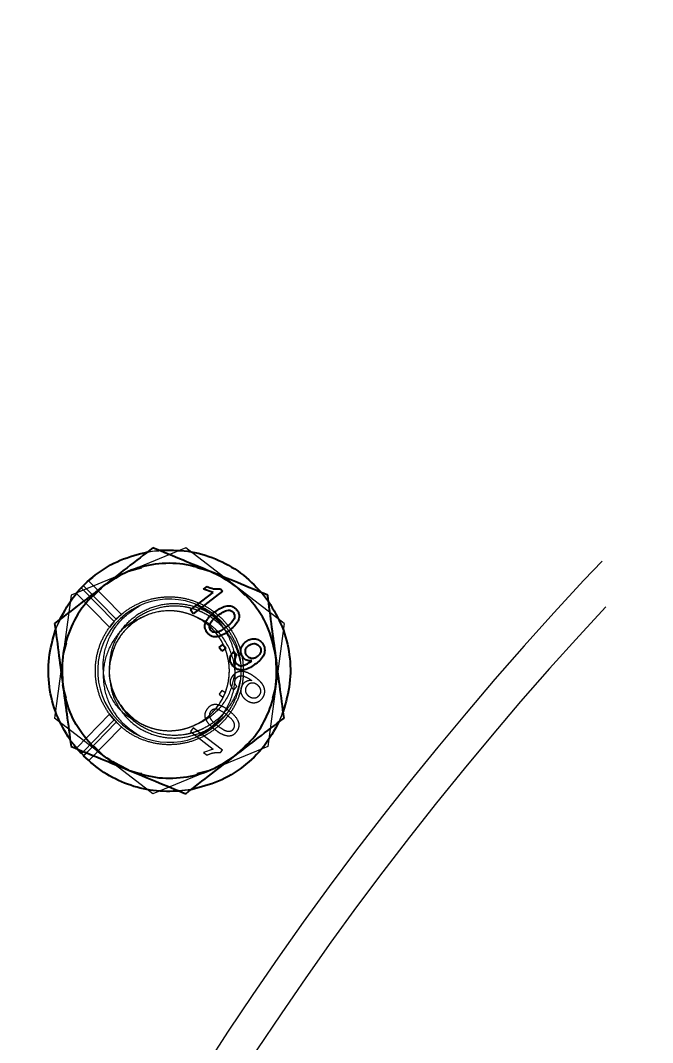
# Model space of a CAD drawing. Header units: millimetres. Extents: x 1293 to 41893, y 1011 to 26911.
# Drawn here: x 11189.9 to 11248.7, y 6931.6 to 7026.7 of the extents above; entities that cross this region are included whole.
import ezdxf

# ---------------------------------------------------------------- set-up
doc = ezdxf.new("R2010")
doc.units = ezdxf.units.MM
doc.header["$LTSCALE"] = 50
doc.linetypes.add('HIDDEN', pattern=[1.905, 1.27, -0.635])
doc.layers.add('CAPA_1', color=7, linetype='Continuous')
doc.layers.add('MAQUINAS', color=11, linetype='Continuous')
doc.styles.add('SLDTEXTSTYLE0', font='TXT', dxfattribs={"width": 0.75})
doc.dimstyles.new('SLDDIMSTYLE0', dxfattribs={"dimtxt": 100, "dimasz": 100, "dimexe": 0, "dimexo": 0.0625, "dimgap": 25, "dimtad": 2, "dimdec": 0, "dimlfac": 1.5, "dimrnd": 1e-09, "dimzin": 12, "dimdsep": 46, "dimtxsty": 'SLDTEXTSTYLE0', "dimsah": 1, "dimcen": 0.09, "dimadec": 0, "dimazin": 3, "dimtfac": 1, "dimtdec": 0, "dimtofl": 0, "dimtmove": 0, "dimatfit": 3, "dimfxl": 1, "dimfrac": 2, "dimtolj": 1, "dimtzin": 12, "dimarcsym": 0})

# ---------------------------------------------------------------- blocks, each defined once
blk = doc.blocks.new('_D_15')
at = {"layer": 'CAPA_1', "transparency": 16777216}
for p, q in [((6530.125, 8742.377), (6530.125, 9415.646)), ((16745.162, 6492.001), (16745.162, 9415.646)), ((6530.125, 9365.646), (16745.162, 9365.646))]:
    blk.add_line(p, q, dxfattribs=at)
for points in [[(6530.125, 9365.646), (6630.125, 9350.262), (6630.125, 9381.031)], [(16745.162, 9365.646), (16645.162, 9381.031), (16645.162, 9350.262)]]:
    blk.add_solid(points, dxfattribs=at)
at = {"layer": 'CAPA_1', "transparency": 16777216, "insert": (11452.921, 9494.553), "char_height": 100, "attachment_point": 1, "style": 'SLDTEXTSTYLE0'}
blk.add_mtext('15323', dxfattribs=at)

msp = doc.modelspace()

# ---------------------------------------------------------------- linework, layer by layer
at = {"color": 1, "linetype": 'HIDDEN', "lineweight": 18}
for radius in [316.8416667, 313.6666667]:
    msp.add_arc((11473.6721537, 6758.1188715), radius, 84.783170205, 180, dxfattribs=at)
at = {"layer": 'MAQUINAS', "linetype": 'HIDDEN', "lineweight": 18}
for p, q in [((11205.2515057, 6977.6228082), (11194.5767197, 6973.2202773)), ((11201.2221688, 6977.0998635), (11201.9578173, 6977.2850493)), ((11201.7226448, 6977.2537224), (11202.7615058, 6977.3921073)), ((11202.1794675, 6977.314575), (11203.3022373, 6977.3740415)), ((11214.4016023, 6970.5794379), (11205.2515057, 6977.6228082)), ((11199.9141127, 6975.4215427), (11201.1607652, 6975.7535401)), ((11206.2928675, 6975.7535401), (11207.5528849, 6975.4138537)), ((11195.7243074, 6974.0934968), (11196.2130447, 6974.5587791)), ((11196.2130447, 6974.5587791), (11196.6068747, 6974.8483422)), ((11199.2701517, 6971.4270801), (11196.2130447, 6974.5587791)), ((11195.079904, 6973.3840875), (11198.1590439, 6970.229818)), ((11195.2133007, 6973.4828181), (11195.5284757, 6973.8905154)), ((11195.5284757, 6973.8905154), (11198.5855827, 6970.7588164)), ((11198.7776586, 6970.9656453), (11195.7243074, 6974.0934968)), ((11197.5578882, 6974.0265731), (11196.7162343, 6973.187489)), ((11209.826554, 6974.101123), (11210.7373984, 6973.187489)), ((11212.1402945, 6973.6157442), (11213.0741555, 6972.400596)), ((11212.3175342, 6973.4509781), (11212.9568095, 6972.6204906)), ((11194.5767197, 6973.2202773), (11193.0520304, 6961.774376)), ((11199.2701517, 6971.4270801), (11198.7776586, 6970.9656453)), ((11199.3826345, 6971.5053336), (11199.2701517, 6971.4270801)), ((11207.9451984, 6971.3170203), (11207.7933081, 6971.4597177)), ((11193.131927, 6969.9796512), (11193.5315126, 6970.9485237)), ((11193.2775057, 6970.3326349), (11193.8102211, 6971.3960519)), ((11198.5855827, 6970.7588164), (11198.1684845, 6970.1890732)), ((11201.7191958, 6971.3876672), (11201.5914669, 6971.3216555)), ((11214.4016023, 6970.5794379), (11212.8769129, 6959.1335366)), ((11193.0233732, 6969.5061077), (11193.2018355, 6970.1491578)), ((11194.1501832, 6968.7429581), (11193.8143751, 6967.4973266)), ((11213.3034495, 6968.7429581), (11213.6392812, 6967.4819077)), ((11194.1501832, 6963.6108558), (11193.8143515, 6964.8719062)), ((11210.1721464, 6964.6015685), (11210.3362966, 6965.3104701)), ((11211.3277647, 6965.3149143), (11211.392827, 6965.2622349)), ((11213.6392576, 6964.8564872), (11213.3034495, 6963.6108558)), ((11208.6262106, 6964.3446739), (11208.3584146, 6963.996778)), ((11208.3584146, 6963.996778), (11208.7063105, 6963.7289819)), ((11208.9741066, 6964.0768778), (11208.6262106, 6964.3446739)), ((11209.7156866, 6964.3924949), (11210.0182723, 6964.7136112)), ((11199.2073419, 6962.961592), (11199.5246368, 6962.5190956)), ((11214.4418912, 6962.8984468), (11214.0905866, 6961.8137698)), ((11195.079904, 6958.9697264), (11198.1590439, 6962.1239959)), ((11198.1359802, 6962.1630695), (11198.8806237, 6961.3004024)), ((11198.5855827, 6961.5949975), (11198.1590439, 6962.1239959)), ((11214.3217057, 6962.3741627), (11213.9221201, 6961.4052902)), ((11202.202127, 6954.7310057), (11193.0520304, 6961.774376)), ((11195.7217575, 6958.6612963), (11198.5855827, 6961.5949975)), ((11198.7776586, 6961.3881686), (11196.002649, 6958.5454501)), ((11207.5689121, 6960.7680204), (11207.9941438, 6961.0717542)), ((11214.007394, 6961.6120533), (11213.6493918, 6960.9673646)), ((11199.2701517, 6960.9267338), (11196.2130447, 6957.7950348)), ((11205.9482499, 6960.8657145), (11205.6804539, 6960.5178186)), ((11205.6804539, 6960.5178186), (11207.7950088, 6958.8901206)), ((11208.6618382, 6958.7769052), (11205.9482499, 6960.8657145)), ((11195.7841815, 6958.2117789), (11194.4764905, 6959.7714247)), ((11195.079904, 6958.9697264), (11194.4968232, 6959.7333233)), ((11197.6270787, 6958.2526908), (11196.7162343, 6959.1663249)), ((11212.8769129, 6959.1335366), (11202.202127, 6954.7310057)), ((11207.7950088, 6958.8901206), (11206.9128956, 6958.5718734)), ((11206.9128956, 6958.5718734), (11207.2336122, 6958.3249989)), ((11208.4894445, 6958.5529472), (11208.6618382, 6958.7769052)), ((11207.53952, 6956.9322711), (11206.2928675, 6956.6002738)), ((11205.7948404, 6955.1197214), (11204.2527985, 6954.9721302)), ((11205.7309879, 6955.1000915), (11204.6921269, 6954.9617065))]:
    msp.add_line(p, q, dxfattribs=at)
at = {"layer": 'MAQUINAS', "linetype": 'Continuous', "lineweight": 25}
for p, q in [((11205.6804539, 6971.8359953), (11207.7950088, 6973.4636933)), ((11208.6618382, 6973.5769087), (11205.9482499, 6971.4880993)), ((11206.9128956, 6973.7819405), (11207.2336122, 6974.028815)), ((11207.7950088, 6973.4636933), (11206.9128956, 6973.7819405)), ((11208.4894445, 6973.8008667), (11208.6618382, 6973.5769087)), ((11205.9482499, 6971.4880993), (11205.6804539, 6971.8359953)), ((11208.3584146, 6968.3570359), (11208.7063105, 6968.624832)), ((11208.7063105, 6968.624832), (11208.9741066, 6968.276936)), ((11208.6262106, 6968.00914), (11208.3584146, 6968.3570359)), ((11208.9741066, 6968.276936), (11208.6262106, 6968.00914)), ((11209.7156866, 6967.961319), (11210.0182723, 6967.6402027)), ((11211.3277647, 6967.0388996), (11211.392827, 6967.091579)), ((11195.5284757, 6958.4632985), (11195.079904, 6958.9697264)), ((11195.5284757, 6958.4632985), (11195.7217575, 6958.6612963)), ((11195.7243074, 6958.260317), (11196.002649, 6958.5454501))]:
    msp.add_line(p, q, dxfattribs=at)
at = {"layer": 'MAQUINAS', "linetype": 'HIDDEN', "lineweight": 18}
msp.add_arc((11203.7268163, 6966.1769069), 6.6666667, 37.587605897, 307.587605897, dxfattribs=at)
for points in [[(11697.8579799, 6903.1351303), (11695.0782724, 6907.2834672), (11689.5188572, 6915.5801408), (11680.3115972, 6927.4074614), (11670.5048164, 6938.7348965), (11660.0651574, 6949.485269), (11649.0426731, 6959.635884), (11637.467434, 6969.1518217), (11625.3770953, 6978.0039406), (11612.8093669, 6986.1641744), (11599.80388, 6993.6069054), (11586.4015311, 7000.3087008), (11572.6444952, 7006.2484782), (11558.5760553, 7011.4075478), (11544.2404764, 7015.7696776), (11529.6828634, 7019.3211426), (11514.9490201, 7022.0507687), (11500.0853044, 7023.9499673), (11485.1384832, 7025.012763), (11470.1555847, 7025.2358118), (11455.1837506, 7024.6184118), (11440.2700878, 7023.1625057), (11425.4615204, 7020.8726743), (11410.8046414, 7017.7561222), (11396.3455668, 7013.8226552), (11382.1297903, 7009.0846495), (11368.20204, 7003.5570127), (11354.6061377, 6997.2571367), (11341.384861, 6990.2048432), (11328.5798092, 6982.4223213), (11316.2312715, 6973.9340579), (11304.3781012, 6964.76676), (11293.0575925, 6954.9492714), (11282.3053641, 6944.5124815), (11272.1552463, 6933.4892284), (11262.6391754, 6921.9141953), (11253.7870922, 6909.8238014), (11245.6268488, 6897.2560878), (11238.1841203, 6884.250597), (11231.4823243, 6870.8482491), (11225.5425471, 6857.0912129), (11220.3834774, 6843.0227731), (11216.0213476, 6828.6871941), (11212.4698826, 6814.1295812), (11209.7402565, 6799.3957378), (11207.8410579, 6784.5320222), (11206.7782622, 6769.5852009), (11206.5552137, 6754.6023026), (11207.1726126, 6739.6304678), (11208.6285226, 6724.7168076), (11210.9183393, 6709.9082306), (11214.0349466, 6695.2513873), (11217.9682076, 6680.7921795), (11222.706982, 6666.5769003), (11228.2317497, 6652.647294), (11234.5423336, 6639.0583181), (11241.5546649, 6625.8111917), (11246.84244, 6617.3388057), (11249.4863275, 6613.1026127)], [(11277.7544529, 6631.3880585), (11275.4439395, 6635.0900999), (11270.8229126, 6642.4941825), (11264.6947828, 6654.0709472), (11259.1799155, 6665.9464567), (11254.3517789, 6678.1196458), (11250.2105279, 6690.5424865), (11246.7732212, 6703.1784983), (11244.0495943, 6715.9872253), (11242.0485061, 6728.9285535), (11240.7761752, 6741.9617147), (11240.2366256, 6755.0457151), (11240.4315494, 6768.1393841), (11241.3603347, 6781.201525), (11243.0200588, 6794.1910393), (11245.4054998, 6807.0670573), (11248.5091522, 6819.7890661), (11252.3212506, 6832.3170377), (11256.8298009, 6844.6115543), (11262.0206174, 6856.6339331), (11267.877368, 6868.3463469), (11274.3816251, 6879.7119444), (11281.512924, 6890.6949651), (11289.2488268, 6901.2608523), (11297.5649937, 6911.3763619), (11306.4352589, 6921.0096668), (11315.8317132, 6930.1304569), (11325.7247919, 6938.710035), (11336.0833678, 6946.7214064), (11346.8748489, 6954.1393645), (11358.0652812, 6960.9405696), (11369.6194555, 6967.1036226), (11381.5010181, 6972.6091322), (11393.6725852, 6977.4397762), (11406.0958606, 6981.5803554), (11418.7317559, 6985.0178421), (11431.5405141, 6987.7414207), (11444.481834, 6989.7425219), (11457.5149974, 6991.0148493), (11470.5989972, 6991.5543998), (11483.6926664, 6991.3594758), (11496.7548072, 6990.4306906), (11509.7443216, 6988.7709664), (11522.6203395, 6986.3855254), (11535.3423483, 6983.2818731), (11547.8703199, 6979.4697746), (11560.1648366, 6974.9612244), (11572.1872151, 6969.7704077), (11583.8996299, 6963.9136577), (11595.2652239, 6957.4093984), (11606.2482575, 6950.2781079), (11616.8140965, 6942.5421738), (11626.9297861, 6934.2261234), (11636.5624191, 6925.3554236), (11645.6857166, 6915.9605912), (11654.255937, 6906.0614594), (11662.3022317, 6895.7254739), (11667.1606469, 6888.4749476), (11669.5898545, 6884.8496845)], [(11198.1590439, 6962.1239959), (11197.9194891, 6962.4947189), (11197.4403795, 6963.2361651), (11197.007527, 6964.4962947), (11196.8068841, 6965.8074858), (11196.864448, 6967.1351161), (11197.1731129, 6968.4267696), (11197.7228743, 6969.6359583), (11198.4931731, 6970.7179901), (11199.4558008, 6971.6331758), (11200.5753602, 6972.3478687), (11201.8107205, 6972.8358124), (11203.1164867, 6973.0790763), (11204.4446794, 6973.0687222), (11205.7464945, 6972.8051303), (11206.974097, 6972.2979863), (11208.0823792, 6971.5659251), (11209.0306175, 6970.635846), (11209.7839693, 6969.5419245), (11210.3147527, 6968.3243564), (11210.6034643, 6967.027881), (11210.6394956, 6965.7001367), (11210.4215225, 6964.3899112), (11209.9575545, 6963.1453485), (11209.2646396, 6962.0121791), (11208.3682402, 6961.0320426), (11207.3012883, 6960.240948), (11206.1030115, 6959.6679859), (11204.8173548, 6959.3341271), (11203.4918777, 6959.2519472), (11202.174096, 6959.4233158), (11200.9168671, 6959.8462283), (11199.7498323, 6960.4891262), (11199.1017165, 6961.0884878), (11198.7776586, 6961.3881686)], [(11199.3018272, 6962.7707312), (11198.9225308, 6963.4010804), (11198.1639381, 6964.6617789), (11198.0534547, 6966.9224387), (11198.7583222, 6969.0323672), (11200.2325578, 6970.7175537), (11202.2352899, 6971.7087948), (11204.4660242, 6971.8585726), (11206.5839703, 6971.1431755), (11208.2670121, 6969.671764), (11209.2588145, 6967.6682648), (11209.4084919, 6965.4377749), (11208.6929351, 6963.3196182), (11207.2222626, 6961.6371744), (11205.2159674, 6960.6431906), (11202.9959223, 6960.5016409), (11200.8387823, 6961.1868682), (11199.8141455, 6962.2427768), (11199.3018272, 6962.7707312)], [(11209.0096271, 6970.2433987), (11209.2569315, 6969.8815399), (11209.7515402, 6969.1578222), (11210.2015728, 6967.915659), (11210.4343563, 6966.6151551), (11210.3688402, 6965.7410197), (11210.3360821, 6965.303952)], [(11199.3018272, 6962.7707312), (11199.09468, 6963.0738314), (11198.6803857, 6963.680032), (11198.3034293, 6964.720493), (11198.1084451, 6965.8098214), (11198.1633227, 6966.5420149), (11198.1907616, 6966.9081117)]]:
    msp.add_open_spline(points, degree=3, dxfattribs=at)
for points, knots in [([(11683.583976, 6893.9018854), (11680.9812536, 6897.7860959), (11675.7758087, 6905.5545169), (11667.1547787, 6916.6287871), (11657.9723997, 6927.2349998), (11648.1974381, 6937.3008916), (11637.8767599, 6946.8052128), (11627.038521, 6955.7152668), (11615.7179792, 6964.0037676), (11603.9504432, 6971.644436), (11591.7730211, 6978.6132853), (11579.2240052, 6984.8883746), (11566.3428854, 6990.4499639), (11553.1701889, 6995.2805534), (11539.7473622, 6999.3649446), (11526.1166385, 7002.6902864), (11512.320905, 7005.2461161), (11498.4035682, 7007.024392), (11484.4084173, 7008.019519), (11470.3794861, 7008.2283661), (11456.3609148, 7007.6502763), (11442.3968111, 7006.2870683), (11428.5311112, 7004.1430314), (11414.8074418, 7001.2249115), (11401.2689825, 6997.54189), (11387.9583303, 6993.1055551), (11374.9173656, 6987.9298651), (11362.1871199, 6982.0311048), (11349.8076475, 6975.4278337), (11337.8178985, 6968.1408283), (11326.2555974, 6960.193016), (11315.1571232, 6951.6094038), (11304.557396, 6942.4169987), (11294.4897664, 6932.6447236), (11284.9859109, 6922.3233255), (11276.0757321, 6911.4852795), (11267.7872646, 6900.1646861), (11260.1465877, 6888.3971639), (11253.1777391, 6876.219738), (11246.9026555, 6863.6707232), (11241.3410427, 6850.7896031), (11236.5105416, 6837.6169066), (11232.4258202, 6824.1940801), (11229.1017109, 6810.5633559), (11226.5412815, 6796.7676239), (11224.7801719, 6782.8502818), (11223.7767982, 6769.5926864), (11223.7424955, 6760.9809811), (11223.7268163, 6757.0447182)], [0, 0, 0, 0, 0.0218141038, 0.0436282076, 0.0654423113, 0.0872564151, 0.1090705189, 0.1308846227, 0.1526987264, 0.1745128302, 0.196326934, 0.2181410378, 0.2399551415, 0.2617692453, 0.2835833491, 0.3053974529, 0.3272115567, 0.3490256604, 0.3708397642, 0.392653868, 0.4144679718, 0.4362820755, 0.4580961793, 0.4799102831, 0.5017243869, 0.5235384906, 0.5453525944, 0.5671666982, 0.588980802, 0.6107949058, 0.6326090095, 0.6544231133, 0.6762372171, 0.6980513209, 0.7198654246, 0.7416795284, 0.7634936322, 0.785307736, 0.8071218397, 0.8289359435, 0.8507500473, 0.8725641511, 0.8943782549, 0.9161923586, 0.9380064624, 0.9598205662, 0.98163467, 1, 1, 1, 1]), ([(11237.0601497, 6757.297839), (11237.0750901, 6760.958857), (11237.1080932, 6769.0459472), (11238.0548123, 6781.5312608), (11239.7214872, 6794.7063604), (11242.1454966, 6807.7663159), (11245.2922836, 6820.6700692), (11249.159163, 6833.3770114), (11253.7320347, 6845.8471641), (11258.9970289, 6858.0412911), (11264.9374412, 6869.9210252), (11271.5346179, 6881.4489882), (11278.7677919, 6892.5889096), (11286.6142083, 6903.3057367), (11295.0491756, 6913.5657585), (11304.0461662, 6923.3366637), (11313.576828, 6932.5878191), (11323.6113394, 6941.289708), (11334.1175105, 6949.4164775), (11345.0645905, 6956.9368614), (11356.4095309, 6963.8484565), (11368.1487509, 6970.0501785), (11376.8496659, 6974.240862), (11381.7083779, 6976.1478619), (11382.4476475, 6976.4380184)], [0, 0, 0, 0, 0.03937562544, 0.08697969608, 0.13458376672, 0.18218783736, 0.229791908, 0.27739597863, 0.32500004927, 0.37260411991, 0.42020819055, 0.46781226119, 0.51541633183, 0.56302040246, 0.6106244731, 0.65822854374, 0.70583261438, 0.75343668502, 0.80104075566, 0.8486448263, 0.89624889693, 0.94385296757, 0.99145703821, 1, 1, 1, 1]), ([(11198.1907616, 6966.9081117), (11198.2338164, 6967.299798), (11198.3188693, 6968.0735563), (11198.8306219, 6969.3898983), (11199.7739554, 6970.7060118), (11201.2345897, 6971.7908046), (11202.9018279, 6972.3891555), (11204.6678919, 6972.5068808), (11206.396112, 6972.119999), (11207.8980391, 6971.3485778), (11208.6634299, 6970.5875999), (11209.0096271, 6970.2433987)], [0, 0, 0, 0, 0.0816770011, 0.1613491513, 0.291035136, 0.4131476663, 0.5342207305, 0.6547643612, 0.776345221, 0.8988377529, 1, 1, 1, 1]), ([(11206.1236311, 6972.3978171), (11206.8147375, 6971.9835545), (11208.0034504, 6971.2710169), (11209.247086, 6969.5254745), (11209.8521543, 6967.8507629), (11209.8363567, 6966.6863022), (11209.8306555, 6966.2660609)], [0, 0, 0, 0, 0.31469522743, 0.54128026353, 0.83445299432, 1, 1, 1, 1]), ([(11200.67338, 6961.5066359), (11200.37771, 6961.640792), (11199.4300119, 6962.0707967), (11198.3192354, 6963.5096224), (11197.543708, 6965.5031284), (11197.5372667, 6967.6576487), (11198.1707599, 6969.4869595), (11199.3022079, 6971.1254432), (11200.3675792, 6971.8368141), (11201.0059421, 6972.2630624)], [0, 0, 0, 0, 0.0732264454, 0.2347095539, 0.3940996141, 0.5545736244, 0.7120391062, 0.8274559061, 1, 1, 1, 1]), ([(11199.3018272, 6962.7707312), (11199.4659607, 6962.5744897), (11199.8760289, 6962.0842036), (11200.4734594, 6961.6168409), (11201.0202474, 6961.2873913), (11201.404837, 6961.0908908), (11201.8936211, 6960.8917502), (11202.262667, 6960.7841379), (11202.4650993, 6960.7371796), (11202.4654242, 6960.7371043), (11202.4659072, 6960.7369923), (11202.4667819, 6960.7367896), (11202.4683837, 6960.7364188), (11202.4713703, 6960.7357285), (11202.4771068, 6960.7344068), (11202.4886372, 6960.7317664), (11202.5133348, 6960.7261817), (11202.5705708, 6960.7135942), (11202.7470154, 6960.6773594), (11203.3485233, 6960.5812466), (11204.0308116, 6960.5783788), (11204.6930509, 6960.6735507), (11205.0731955, 6960.7517939), (11205.4990437, 6960.8742415), (11205.8753174, 6961.0183284), (11206.103717, 6961.1231005), (11206.3324712, 6961.2351829), (11206.6231928, 6961.394618), (11207.0225562, 6961.6605646), (11207.3976684, 6961.9597847), (11207.7273526, 6962.2726234), (11208.0484454, 6962.6295657), (11208.3769343, 6963.0647019), (11208.6296473, 6963.4897425), (11208.769562, 6963.7766367), (11208.8752961, 6964.008212), (11208.9990035, 6964.315891), (11209.139194, 6964.7749503), (11209.2395021, 6965.2443793), (11209.3026117, 6965.7480837), (11209.3183742, 6966.2510531), (11209.2901052, 6966.7159741), (11209.2359262, 6967.1137967), (11209.1776612, 6967.3990439), (11209.1351756, 6967.5677738), (11209.0789859, 6967.778783), (11208.9807925, 6968.0886376), (11208.8074112, 6968.5073945), (11208.6254397, 6968.8664308), (11208.4455782, 6969.1687957), (11208.1566157, 6969.5957278), (11207.6973369, 6970.1387948), (11207.0311605, 6970.7059414), (11206.3711543, 6971.1116842), (11205.7559498, 6971.3915471), (11205.1701647, 6971.583333), (11204.5794023, 6971.7059428), (11203.9784537, 6971.7660718), (11202.941359, 6971.7587078), (11201.4619835, 6971.4040818), (11199.8442929, 6970.3348485), (11198.6326352, 6968.7855162), (11198.338053, 6967.533914), (11198.1907616, 6966.9081117)], [0, 0, 0, 0, 0.0250183604, 0.062505402, 0.0734573337, 0.087536168, 0.1047408719, 0.1250701816, 0.1250803607, 0.1250883983, 0.1251028379, 0.1251288999, 0.1251763224, 0.1252638214, 0.1254290494, 0.1257527342, 0.1264220521, 0.1279084251, 0.1314910752, 0.1440579815, 0.1875385459, 0.1974735737, 0.2095663893, 0.2255093147, 0.2408045688, 0.2489692513, 0.2501056217, 0.2657484549, 0.2813911901, 0.2970338276, 0.3126763677, 0.3258384147, 0.3440073868, 0.365974342, 0.3741241393, 0.3752533994, 0.3909020104, 0.4065504226, 0.4221986369, 0.4378466545, 0.4561989432, 0.4713844352, 0.4834019846, 0.495485318, 0.4998684368, 0.5004379052, 0.516867381, 0.5316456836, 0.5447725104, 0.5562475928, 0.5660706964, 0.5952358292, 0.6255591058, 0.6513477963, 0.6708426548, 0.6916214877, 0.7115649449, 0.7298045647, 0.7506541573, 0.8129902501, 0.8753265879, 0.937663171, 1, 1, 1, 1]), ([(11210.3360821, 6967.0498619), (11210.2592563, 6967.3612003), (11210.105593, 6967.9839248), (11209.7415359, 6968.779903), (11209.3190035, 6969.4803773), (11208.8274933, 6970.1154786), (11208.0419484, 6970.8876145), (11207.2239273, 6971.421178), (11206.4995632, 6971.7447017), (11206.0963951, 6971.8949524), (11205.6546115, 6972.025086), (11204.7983143, 6972.2033754), (11203.50484, 6972.2405964), (11201.8698563, 6971.8083327), (11200.549897, 6971.0768469), (11199.979202, 6970.3693668), (11199.7674072, 6970.1068086)], [0, 0, 0, 0, 0.06995325232, 0.1399172063, 0.19019267725, 0.24855124728, 0.3148798439, 0.43024676127, 0.45921364073, 0.4882059045, 0.52420611076, 0.55973199383, 0.67927375103, 0.80242531181, 0.92667660973, 1, 1, 1, 1]), ([(11201.3456946, 6971.1946376), (11200.8119584, 6970.9654892), (11199.6179102, 6970.4528499), (11198.3116513, 6968.8555054), (11197.5457468, 6966.847644), (11197.5367254, 6964.6969728), (11198.1708594, 6962.8667059), (11199.3021733, 6961.2284223), (11200.3675663, 6960.5170192), (11201.0059421, 6960.0907515)], [0, 0, 0, 0, 0.1234541452, 0.2761854664, 0.4269371747, 0.5787140871, 0.727645522, 0.8368071581, 1, 1, 1, 1]), ([(11206.1236311, 6959.9559968), (11206.8138417, 6960.3702328), (11208.0010136, 6961.0827246), (11209.2545314, 6962.8285606), (11209.8390386, 6964.5538148), (11209.8983927, 6966.4860901), (11209.3914087, 6968.3882355), (11208.2772857, 6969.9038542), (11207.0649171, 6970.8304285), (11206.3588954, 6971.1266696), (11206.0058757, 6971.2747939)], [0, 0, 0, 0, 0.1658148828, 0.2852039547, 0.4396784995, 0.5380553637, 0.6848651293, 0.8410092991, 0.920502639, 1, 1, 1, 1]), ([(11209.8306555, 6966.087753), (11209.6985302, 6965.3946128), (11209.4246358, 6963.957741), (11208.2724924, 6962.4503145), (11207.065772, 6961.5233221), (11206.3591804, 6961.2271232), (11206.0058757, 6961.07902)], [0, 0, 0, 0, 0.3159019833, 0.6548613521, 0.8274263116, 1, 1, 1, 1]), ([(11211.7785816, 6965.5193312), (11211.612222, 6965.6406695), (11211.2800684, 6965.8829335), (11210.7958392, 6966.0902847), (11210.381564, 6966.1235113), (11210.0764961, 6966.0588231), (11209.8017745, 6965.9104558), (11209.6652183, 6965.755303), (11209.5969116, 6965.677694)], [0, 0, 0, 0, 0.2504849259, 0.5001184801, 0.6280398822, 0.7500923866, 0.8749936837, 1, 1, 1, 1]), ([(11198.1907616, 6965.4457022), (11198.2338165, 6965.0540155), (11198.3188695, 6964.2802566), (11198.8306229, 6962.9639137), (11199.7739577, 6961.6477995), (11201.234594, 6960.5630069), (11202.9018343, 6959.9646569), (11204.6679001, 6959.8469336), (11206.3961214, 6960.2338182), (11207.8980448, 6961.0052406), (11208.6634328, 6961.7662165), (11209.0096271, 6962.1104152)], [0, 0, 0, 0, 0.0816770766, 0.1613492895, 0.2910353615, 0.4131480043, 0.5342211749, 0.6547649167, 0.7763458983, 0.8988385446, 1, 1, 1, 1]), ([(11210.3360821, 6965.303952), (11210.2592565, 6964.9926142), (11210.1055935, 6964.3698909), (11209.7415377, 6963.5739145), (11209.3190073, 6962.8734423), (11208.8275001, 6962.2383432), (11208.0419598, 6961.4662087), (11207.2239415, 6960.9326437), (11206.4995817, 6960.6091202), (11206.0964136, 6960.4588656), (11205.6546539, 6960.3287503), (11204.7982442, 6960.1503316), (11203.5063771, 6960.1148076), (11201.8642569, 6960.5395156), (11200.3609439, 6961.4157547), (11199.6549774, 6962.3189299), (11199.3018272, 6962.7707312)], [0, 0, 0, 0, 0.0665557442, 0.1331216702, 0.1809552485, 0.2364793104, 0.2995862574, 0.40934996, 0.4369099673, 0.4644941258, 0.4987453088, 0.5325451924, 0.6462814498, 0.7634528025, 0.8816704487, 1, 1, 1, 1]), ([(11210.3360821, 6965.303952), (11210.254759, 6964.875542), (11210.0921122, 6964.0187194), (11209.6729624, 6963.1227788), (11209.3339253, 6962.5656407), (11209.1503079, 6962.2954716), (11208.9538133, 6962.0346422), (11208.7860455, 6961.8331918), (11208.6257737, 6961.6539645), (11208.3277038, 6961.3373176), (11208.0268694, 6961.0878092), (11207.7933081, 6960.8940962)], [0, 0, 0, 0, 0.2499521683, 0.4999058112, 0.5624707111, 0.6250342165, 0.6875963471, 0.7501571225, 0.7756704073, 0.8258353256, 1, 1, 1, 1]), ([(11209.5969116, 6965.677694), (11209.5309321, 6965.5773368), (11209.4316545, 6965.426332), (11209.3809994, 6965.1908033), (11209.3807243, 6964.9522163), (11209.4759826, 6964.6595004), (11209.6357012, 6964.4815903), (11209.7156866, 6964.3924949)], [0, 0, 0, 0, 0.2498591948, 0.3759561592, 0.5004815934, 0.749846529, 1, 1, 1, 1]), ([(11210.0182723, 6964.7136112), (11209.9691155, 6964.7720049), (11209.8804238, 6964.8773624), (11209.8140912, 6965.0402857), (11209.8062881, 6965.1709913), (11209.8299176, 6965.3082721), (11209.886307, 6965.3961475), (11209.9238262, 6965.454616)], [0, 0, 0, 0, 0.2770742738, 0.4999140274, 0.6248342849, 0.7503808481, 1, 1, 1, 1]), ([(11209.9238262, 6965.454616), (11209.9680363, 6965.5038633), (11210.0564196, 6965.6023169), (11210.2372295, 6965.6909024), (11210.4356252, 6965.7215946), (11210.8247966, 6965.6345129), (11211.1043101, 6965.456903), (11211.3277647, 6965.3149143)], [0, 0, 0, 0, 0.1252073258, 0.2503100191, 0.3753386279, 0.5006201474, 1, 1, 1, 1]), ([(11210.560141, 6964.9137318), (11210.5399735, 6964.8859958), (11210.4996369, 6964.8305217), (11210.4340251, 6964.7099762), (11210.3780264, 6964.54761), (11210.3573648, 6964.341709), (11210.3812199, 6964.1366779), (11210.4455091, 6963.939589), (11210.5813884, 6963.6989508), (11210.7371889, 6963.5620584), (11210.8407687, 6963.4710492)], [0, 0, 0, 0, 0.0626107389, 0.1252263593, 0.2501941382, 0.3735862588, 0.5002863049, 0.6245798583, 0.750412027, 1, 1, 1, 1]), ([(11211.392827, 6965.2622349), (11211.3141365, 6965.2652925), (11211.1558414, 6965.2714432), (11210.9273085, 6965.2027067), (11210.7166751, 6965.0901566), (11210.6122657, 6964.9724799), (11210.560141, 6964.9137318)], [0, 0, 0, 0, 0.2495404591, 0.5019797072, 0.7513717736, 1, 1, 1, 1]), ([(11210.9548415, 6964.7787148), (11210.9052972, 6964.7030362), (11210.8311301, 6964.5897464), (11210.7983532, 6964.4114358), (11210.8044053, 6964.2767366), (11210.8395617, 6964.1457904), (11210.9213388, 6963.9842384), (11211.0227668, 6963.8934359), (11211.0900828, 6963.8331718)], [0, 0, 0, 0, 0.2495203093, 0.3735284255, 0.4998883672, 0.623789863, 0.7503156792, 1, 1, 1, 1]), ([(11211.9195632, 6964.8567749), (11211.8438124, 6964.9079175), (11211.7292922, 6964.9852349), (11211.5524729, 6965.0336755), (11211.4148765, 6965.0402847), (11211.2809357, 6965.0165491), (11211.1108139, 6964.9466963), (11211.0173197, 6964.8460036), (11210.9548415, 6964.7787148)], [0, 0, 0, 0, 0.24997660167, 0.37791512868, 0.50034202129, 0.627106401, 0.75081098206, 1, 1, 1, 1]), ([(11212.381693, 6963.6093972), (11212.4341109, 6963.6883325), (11212.5389308, 6963.8461795), (11212.608386, 6964.125062), (11212.6096377, 6964.4101429), (11212.5059615, 6964.7765962), (11212.2187226, 6965.1649222), (11211.925547, 6965.4009922), (11211.7785816, 6965.5193312)], [0, 0, 0, 0, 0.1250635897, 0.2500895576, 0.3751100052, 0.5001693996, 0.7494409524, 1, 1, 1, 1]), ([(11212.109593, 6963.9036852), (11212.1585737, 6963.9818275), (11212.2317142, 6964.0985133), (11212.2514401, 6964.2822687), (11212.2341064, 6964.4182031), (11212.1882196, 6964.5487812), (11212.0936973, 6964.7065459), (11211.9890377, 6964.7968379), (11211.9195632, 6964.8567749)], [0, 0, 0, 0, 0.249017166, 0.3718446562, 0.4993648037, 0.6232259432, 0.7498923764, 1, 1, 1, 1]), ([(11211.0900828, 6963.8331718), (11211.1698326, 6963.7798156), (11211.3291221, 6963.6732438), (11211.5743234, 6963.6358222), (11211.7632342, 6963.6618903), (11211.9442172, 6963.7299368), (11212.0430916, 6963.833817), (11212.109593, 6963.9036852)], [0, 0, 0, 0, 0.250250228, 0.4998414106, 0.6292883971, 0.7506655241, 1, 1, 1, 1]), ([(11211.0900828, 6963.8331718), (11211.1698328, 6963.7798161), (11211.3291226, 6963.6732452), (11211.5744338, 6963.6358007), (11211.7633442, 6963.6619233), (11211.9442963, 6963.7300129), (11212.0430926, 6963.8338152), (11212.109593, 6963.9036852)], [0, 0, 0, 0, 0.25025039885, 0.49984175184, 0.62957629765, 0.75066535386, 1, 1, 1, 1]), ([(11209.2950326, 6962.4447561), (11209.1385648, 6962.558746), (11208.8260065, 6962.7864508), (11208.3783241, 6962.9897675), (11207.9920749, 6963.0437399), (11207.7011547, 6962.9968841), (11207.4430029, 6962.8520986), (11207.3160015, 6962.7053951), (11207.2524407, 6962.6319738)], [0, 0, 0, 0, 0.2504715078, 0.5003387545, 0.6261880614, 0.750180477, 0.8749718456, 1, 1, 1, 1]), ([(11210.8407687, 6963.4710492), (11210.9619665, 6963.3903148), (11211.144661, 6963.2686151), (11211.4286434, 6963.2013206), (11211.647681, 6963.1951844), (11211.8610265, 6963.2343082), (11212.132388, 6963.3433694), (11212.2817748, 6963.5027767), (11212.381693, 6963.6093972)], [0, 0, 0, 0, 0.2498687718, 0.3766540303, 0.5003478215, 0.6274593765, 0.7508241712, 1, 1, 1, 1]), ([(11207.2524407, 6962.6319738), (11207.1734588, 6962.5100111), (11207.0548347, 6962.3268333), (11207.0234187, 6962.0742215), (11207.0272668, 6961.930602), (11207.0406592, 6961.8599392), (11207.0473553, 6961.8246084)], [0, 0, 0, 0, 0.4987953461, 0.7491482596, 0.8745764119, 1, 1, 1, 1]), ([(11207.2524407, 6962.6319738), (11207.1741377, 6962.5100761), (11207.0565332, 6962.3269959), (11207.0158601, 6962.0378398), (11207.0368566, 6961.895687), (11207.0473553, 6961.8246084)], [0, 0, 0, 0, 0.4990363131, 0.7495101716, 1, 1, 1, 1]), ([(11207.565547, 6962.3909574), (11207.5285763, 6962.3312126), (11207.4546145, 6962.21169), (11207.4473807, 6961.997215), (11207.4952167, 6961.7920389), (11207.7313612, 6961.4423366), (11208.0055914, 6961.2256517), (11208.2249355, 6961.0523354)], [0, 0, 0, 0, 0.1246963828, 0.2494616582, 0.3744323466, 0.4996371137, 1, 1, 1, 1]), ([(11209.0283237, 6962.0960233), (11208.8046795, 6962.2639226), (11208.5250793, 6962.4738306), (11208.1265387, 6962.6111602), (11207.9159051, 6962.6064552), (11207.7110268, 6962.5430629), (11207.6140263, 6962.4416446), (11207.565547, 6962.3909574)], [0, 0, 0, 0, 0.5004095025, 0.6256126137, 0.7505796735, 0.875343692, 1, 1, 1, 1]), ([(11209.6847832, 6960.7535962), (11209.7222927, 6960.8131555), (11209.7973099, 6960.9322712), (11209.808582, 6961.1475492), (11209.7569957, 6961.3524184), (11209.5246941, 6961.7051349), (11209.2489153, 6961.9223089), (11209.0283237, 6962.0960233)], [0, 0, 0, 0, 0.1247447425, 0.2494837578, 0.3744708184, 0.4996480989, 1, 1, 1, 1]), ([(11210.0008186, 6960.5163849), (11210.0550264, 6960.5970467), (11210.1633974, 6960.7583042), (11210.2372073, 6961.0449502), (11210.2134938, 6961.3396492), (11209.9659634, 6961.8713774), (11209.5930398, 6962.1900785), (11209.2950326, 6962.4447561)], [0, 0, 0, 0, 0.12537334802, 0.25064373861, 0.37569751501, 0.50111317472, 1, 1, 1, 1]), ([(11207.0473553, 6961.8246084), (11207.0919608, 6961.7106816), (11207.1812369, 6961.4826618), (11207.4865376, 6961.0954788), (11207.7682545, 6960.8613506), (11207.9560523, 6960.7052764)], [0, 0, 0, 0, 0.249753552, 0.499871473, 1, 1, 1, 1]), ([(11208.2249355, 6961.0523354), (11208.3776747, 6960.9411254), (11208.6067702, 6960.77432), (11208.9424512, 6960.5934433), (11209.1282572, 6960.5549694), (11209.2210379, 6960.5357577)], [0, 0, 0, 0, 0.5003723119, 0.7505151407, 1, 1, 1, 1]), ([(11207.9560523, 6960.7052764), (11208.1127176, 6960.5912998), (11208.4256618, 6960.3636278), (11208.8771302, 6960.1571074), (11209.2646733, 6960.1052393), (11209.5548217, 6960.1546112), (11209.8097722, 6960.2963675), (11209.9370944, 6960.4429973), (11210.0008186, 6960.5163849)], [0, 0, 0, 0, 0.2504815493, 0.5003452774, 0.6318664681, 0.7502212978, 0.8749867791, 1, 1, 1, 1]), ([(11209.2210379, 6960.5357577), (11209.2655098, 6960.5373873), (11209.3544249, 6960.5406453), (11209.4828126, 6960.5817496), (11209.5775308, 6960.6413712), (11209.6427749, 6960.7018534), (11209.6707801, 6960.7363482), (11209.6847832, 6960.7535962)], [0, 0, 0, 0, 0.2500549443, 0.4999486155, 0.749722078, 0.8748570557, 1, 1, 1, 1]), ([(11210.7373984, 6959.1663249), (11210.4581115, 6958.813197), (11210.1573824, 6958.4329577), (11209.7439036, 6958.2001229), (11209.7144223, 6958.1835216)], [0, 0, 0, 0, 0.9286993414, 1, 1, 1, 1]), ([(11207.2336122, 6958.3249989), (11207.4344918, 6958.4115461), (11207.8355567, 6958.5843414), (11208.2717336, 6958.5633998), (11208.4894445, 6958.5529472)], [0, 0, 0, 0, 0.5008657323, 1, 1, 1, 1]), ([(11201.1607652, 6956.6002738), (11200.715304, 6956.6655794), (11200.2356426, 6956.7358987), (11199.8272623, 6956.9775644), (11199.7981445, 6956.9947954)], [0, 0, 0, 0, 0.9286993413, 1, 1, 1, 1])]:
    msp.add_open_spline(points, degree=3, knots=knots, dxfattribs=at)
at = {"layer": 'MAQUINAS', "linetype": 'Continuous', "lineweight": 25}
for points in [[(11193.5315126, 6970.9485237), (11193.9668386, 6971.7334687), (11194.8374906, 6973.3033588), (11196.8034341, 6975.171126), (11199.1120428, 6976.5937343), (11200.8524441, 6977.0337264), (11201.7226448, 6977.2537224)], [(11202.7615058, 6977.3921073), (11203.6589511, 6977.4075765), (11205.4538418, 6977.4385147), (11208.0543475, 6976.6698413), (11210.4406667, 6975.3818317), (11211.6919117, 6974.094596), (11212.3175342, 6973.4509781)], [(11207.53952, 6975.4215427), (11206.7070867, 6975.6934749), (11205.0422202, 6976.2373392), (11202.3931037, 6976.1891388), (11199.8237448, 6975.5421948), (11198.3593007, 6974.5814803), (11197.6270787, 6974.101123)], [(11213.6392576, 6967.4973266), (11213.4585411, 6968.354201), (11213.0971082, 6970.0679499), (11211.7308072, 6972.3380519), (11209.8858578, 6974.23971), (11208.3216326, 6975.0275985), (11207.53952, 6975.4215427)], [(11197.6270787, 6974.101123), (11196.9753619, 6973.5161808), (11195.6719284, 6972.3462963), (11194.3891129, 6970.0279938), (11193.6647033, 6967.4793918), (11193.7644845, 6965.7307888), (11193.8143751, 6964.8564872)], [(11212.9568095, 6972.6204906), (11213.4189288, 6971.8510147), (11214.3431675, 6970.3120629), (11214.9777296, 6967.6756223), (11215.0554402, 6964.9650044), (11214.5662839, 6963.2377766), (11214.3217057, 6962.3741627)], [(11194.4968232, 6959.7333233), (11194.0347038, 6960.5027992), (11193.1104652, 6962.041751), (11192.475903, 6964.6781916), (11192.3981924, 6967.3888095), (11192.8873488, 6969.1160373), (11193.131927, 6969.9796512)], [(11209.826554, 6958.2526908), (11210.4782707, 6958.8376331), (11211.7817043, 6960.0075176), (11213.0645198, 6962.32582), (11213.7889293, 6964.8744221), (11213.6891482, 6966.6230251), (11213.6392576, 6967.4973266)], [(11199.9141127, 6956.9322711), (11199.1320001, 6957.3262154), (11197.5677749, 6958.1141039), (11195.7228255, 6960.015762), (11194.3565245, 6962.285864), (11193.9950915, 6963.9996128), (11193.8143751, 6964.8564872)], [(11213.9221201, 6961.4052902), (11213.486794, 6960.6203452), (11212.616142, 6959.0504551), (11210.6501985, 6957.1826879), (11208.3415899, 6955.7600796), (11206.6011885, 6955.3200875), (11205.7309879, 6955.1000915)], [(11204.6921269, 6954.9617065), (11203.8679527, 6954.9428551), (11202.2196044, 6954.9051521), (11199.8136547, 6955.5383283), (11197.5708664, 6956.6150857), (11196.3398271, 6957.7119066), (11195.7243074, 6958.260317)], [(11199.9141127, 6956.9322711), (11200.7465459, 6956.660339), (11202.4114124, 6956.1164747), (11205.060529, 6956.1646751), (11207.6298879, 6956.811619), (11209.0943319, 6957.7723336), (11209.826554, 6958.2526908)]]:
    msp.add_open_spline(points, degree=3, dxfattribs=at)
for points, knots in [([(11202.202127, 6977.6228082), (11201.4024653, 6977.0072613), (11199.9015169, 6975.8518926), (11198.351358, 6974.6586437), (11197.6270787, 6974.101123)], [0, 0, 0, 0, 0.5327709195, 1, 1, 1, 1]), ([(11207.53952, 6975.4215427), (11206.6945533, 6975.7700267), (11204.8860899, 6976.5158792), (11203.135037, 6977.2380543), (11202.202127, 6977.6228082)], [0, 0, 0, 0, 0.4672290805, 1, 1, 1, 1]), ([(11212.8769129, 6973.2202773), (11211.9440029, 6973.6050311), (11210.19295, 6974.3272062), (11208.3844866, 6975.0730587), (11207.53952, 6975.4215427)], [0, 0, 0, 0, 0.5327709195, 1, 1, 1, 1]), ([(11197.6270787, 6974.101123), (11196.9027994, 6973.5436024), (11195.3526405, 6972.3503535), (11193.8516921, 6971.1949847), (11193.0520304, 6970.5794379)], [0, 0, 0, 0, 0.4672290805, 1, 1, 1, 1]), ([(11207.2336122, 6974.028815), (11207.4344918, 6973.9422677), (11207.8355567, 6973.7694725), (11208.2717336, 6973.790414), (11208.4894445, 6973.8008667)], [0, 0, 0, 0, 0.5008657323, 1, 1, 1, 1]), ([(11213.6392576, 6967.4973266), (11213.5185702, 6968.4033312), (11213.2602658, 6970.3424327), (11213.0101613, 6972.2199765), (11212.8769129, 6973.2202773)], [0, 0, 0, 0, 0.4672290805, 1, 1, 1, 1]), ([(11207.0473553, 6970.5292055), (11207.0919608, 6970.6431323), (11207.1812369, 6970.8711521), (11207.4865376, 6971.2583351), (11207.7682545, 6971.4924632), (11207.9560523, 6971.6485375)], [0, 0, 0, 0, 0.249753552, 0.499871473, 1, 1, 1, 1]), ([(11207.9560523, 6971.6485375), (11208.1127172, 6971.7625139), (11208.4256606, 6971.9901856), (11208.8770183, 6972.1966551), (11209.2645375, 6972.2485662), (11209.5547111, 6972.1992668), (11209.8097719, 6972.0574458), (11209.9370943, 6971.9108164), (11210.0008186, 6971.837429)], [0, 0, 0, 0, 0.2504817087, 0.50034559577, 0.63170490567, 0.75022113881, 0.87498669951, 1, 1, 1, 1]), ([(11208.2249355, 6971.3014784), (11208.3776747, 6971.4126885), (11208.6067702, 6971.5794939), (11208.9424512, 6971.7603706), (11209.1282572, 6971.7988445), (11209.2210379, 6971.8180562)], [0, 0, 0, 0, 0.5003723119, 0.7505151407, 1, 1, 1, 1]), ([(11209.6847832, 6971.6002177), (11209.7222927, 6971.5406584), (11209.7973099, 6971.4215426), (11209.808582, 6971.2062647), (11209.7569957, 6971.0013955), (11209.5246941, 6970.648679), (11209.2489153, 6970.431505), (11209.0283237, 6970.2577906)], [0, 0, 0, 0, 0.1247447425, 0.2494837578, 0.3744708184, 0.4996480989, 1, 1, 1, 1]), ([(11209.2210379, 6971.8180562), (11209.2655347, 6971.8164463), (11209.3544996, 6971.8132276), (11209.482514, 6971.7718283), (11209.5975586, 6971.701425), (11209.6557048, 6971.6339575), (11209.6847832, 6971.6002177)], [0, 0, 0, 0, 0.2501584562, 0.5001555724, 0.7500324303, 1, 1, 1, 1]), ([(11210.0008186, 6971.837429), (11210.0550264, 6971.7567672), (11210.1633974, 6971.5955097), (11210.2372073, 6971.3088636), (11210.2134938, 6971.0141647), (11209.9659634, 6970.4824365), (11209.5930398, 6970.1637354), (11209.2950326, 6969.9090578)], [0, 0, 0, 0, 0.125373348, 0.2506437386, 0.375697515, 0.5011131747, 1, 1, 1, 1]), ([(11193.0520304, 6970.5794379), (11193.1852788, 6969.5791371), (11193.4353833, 6967.7015933), (11193.6936877, 6965.7624918), (11193.8143751, 6964.8564872)], [0, 0, 0, 0, 0.5327709195, 1, 1, 1, 1]), ([(11207.2524407, 6969.7218401), (11207.1734588, 6969.8438028), (11207.0548347, 6970.0269805), (11207.0234187, 6970.2795923), (11207.0272668, 6970.4232119), (11207.0406592, 6970.4938747), (11207.0473553, 6970.5292055)], [0, 0, 0, 0, 0.4987953461, 0.7491482596, 0.8745764119, 1, 1, 1, 1]), ([(11207.565547, 6969.9628565), (11207.5285763, 6970.0226013), (11207.4546145, 6970.1421239), (11207.4473807, 6970.3565989), (11207.4952167, 6970.5617749), (11207.7313612, 6970.9114773), (11208.0055914, 6971.1281622), (11208.2249355, 6971.3014784)], [0, 0, 0, 0, 0.1246963828, 0.2494616582, 0.3744323466, 0.4996371137, 1, 1, 1, 1]), ([(11209.2950326, 6969.9090578), (11209.138565, 6969.7950803), (11208.8260073, 6969.5674001), (11208.3786294, 6969.3640692), (11207.9924334, 6969.3102948), (11207.7014313, 6969.3567122), (11207.4430051, 6969.5017297), (11207.3160023, 6969.6484236), (11207.2524407, 6969.7218401)], [0, 0, 0, 0, 0.2504758129, 0.5003473544, 0.6257683408, 0.7501761831, 0.8749696966, 1, 1, 1, 1]), ([(11209.0283237, 6970.2577906), (11208.8046795, 6970.0898913), (11208.5250793, 6969.8799833), (11208.1265387, 6969.7426537), (11207.9159051, 6969.7473587), (11207.7110268, 6969.810751), (11207.6140263, 6969.9121693), (11207.565547, 6969.9628565)], [0, 0, 0, 0, 0.5004095025, 0.6256126137, 0.7505796735, 0.875343692, 1, 1, 1, 1]), ([(11210.560141, 6967.4400821), (11210.521283, 6967.496743), (11210.4435932, 6967.6100264), (11210.3785058, 6967.8064107), (11210.3572439, 6968.0118933), (11210.3812008, 6968.216928), (11210.4454507, 6968.4141052), (11210.581303, 6968.6547869), (11210.737191, 6968.7917568), (11210.8407687, 6968.8827647)], [0, 0, 0, 0, 0.1250740585, 0.2500636243, 0.3732612247, 0.5001992382, 0.6242961009, 0.7503685137, 1, 1, 1, 1]), ([(11210.8407687, 6968.8827647), (11210.9619664, 6968.9635006), (11211.1445633, 6969.0851377), (11211.4285247, 6969.1524718), (11211.6474399, 6969.1586482), (11211.8608991, 6969.1195424), (11212.1322979, 6969.0105365), (11212.2817742, 6968.8510362), (11212.381693, 6968.7444167)], [0, 0, 0, 0, 0.2498688585, 0.3764535287, 0.5003476657, 0.6272386366, 0.7508240847, 1, 1, 1, 1]), ([(11211.0900828, 6968.5206421), (11211.1698328, 6968.5739978), (11211.3291226, 6968.6805687), (11211.5744338, 6968.7180132), (11211.7633442, 6968.6918906), (11211.9442963, 6968.6238009), (11212.0430926, 6968.5199987), (11212.109593, 6968.4501287)], [0, 0, 0, 0, 0.2502503989, 0.4998417518, 0.6295762977, 0.7506653539, 1, 1, 1, 1]), ([(11212.381693, 6968.7444167), (11212.4341109, 6968.6654813), (11212.5389308, 6968.5076343), (11212.608386, 6968.2287519), (11212.6096377, 6967.9436709), (11212.5059615, 6967.5772177), (11212.2187226, 6967.1888917), (11211.925547, 6966.9528217), (11211.7785816, 6966.8344826)], [0, 0, 0, 0, 0.1250635897, 0.2500895576, 0.3751100052, 0.5001693996, 0.7494409524, 1, 1, 1, 1]), ([(11209.5969116, 6966.6761198), (11209.5309288, 6966.7764766), (11209.4317093, 6966.9273849), (11209.3810256, 6967.1628949), (11209.3806803, 6967.4014878), (11209.475985, 6967.6943131), (11209.6357021, 6967.8722234), (11209.7156866, 6967.961319)], [0, 0, 0, 0, 0.2498594906, 0.3757183909, 0.500481002, 0.7498462328, 1, 1, 1, 1]), ([(11210.0182723, 6967.6402027), (11209.9691686, 6967.5818399), (11209.8804872, 6967.4764364), (11209.8142746, 6967.3138052), (11209.8059893, 6967.1827233), (11209.8251159, 6967.0805284), (11209.8636458, 6966.9835163), (11209.9037669, 6966.9273028), (11209.9238262, 6966.8991979)], [0, 0, 0, 0, 0.2764767993, 0.4993179598, 0.6237184282, 0.7494961879, 0.8747561628, 1, 1, 1, 1]), ([(11210.9548415, 6967.575099), (11210.9052974, 6967.6507777), (11210.8310667, 6967.7641652), (11210.7983457, 6967.9424987), (11210.8044382, 6968.0772984), (11210.8396105, 6968.208127), (11210.9214162, 6968.3696515), (11211.0227647, 6968.4603788), (11211.0900828, 6968.5206421)], [0, 0, 0, 0, 0.2495205461, 0.3738507837, 0.4998887841, 0.6240955932, 0.7503154422, 1, 1, 1, 1]), ([(11212.109593, 6968.4501287), (11212.1585708, 6968.3719861), (11212.2317648, 6968.2552074), (11212.251449, 6968.0714325), (11212.2340526, 6967.9353892), (11212.1881656, 6967.804918), (11212.0936043, 6967.6471879), (11211.9890377, 6967.5569761), (11211.9195632, 6967.497039)], [0, 0, 0, 0, 0.2490168506, 0.3721383925, 0.4993654558, 0.6235619335, 0.7498926933, 1, 1, 1, 1]), ([(11211.7785816, 6966.8344826), (11211.6122223, 6966.7131442), (11211.2800693, 6966.4708797), (11210.7959449, 6966.2635778), (11210.3816883, 6966.2302963), (11210.0765988, 6966.2949343), (11209.8017748, 6966.4433582), (11209.6652184, 6966.5985109), (11209.5969116, 6966.6761198)], [0, 0, 0, 0, 0.2504849429, 0.5001185141, 0.6278991852, 0.7500923696, 0.8749936752, 1, 1, 1, 1]), ([(11209.9238262, 6966.8991979), (11209.9680363, 6966.8499506), (11210.0564196, 6966.751497), (11210.2372295, 6966.6629115), (11210.4356252, 6966.6322192), (11210.8247966, 6966.719301), (11211.1043101, 6966.8969109), (11211.3277647, 6967.0388996)], [0, 0, 0, 0, 0.1252073258, 0.2503100191, 0.3753386279, 0.5006201474, 1, 1, 1, 1]), ([(11211.392827, 6967.091579), (11211.3143277, 6967.0885179), (11211.1568358, 6967.0823766), (11210.9285451, 6967.1505329), (11210.7175176, 6967.2628683), (11210.6125216, 6967.381099), (11210.560141, 6967.4400821)], [0, 0, 0, 0, 0.24894317677, 0.4994502947, 0.75028493851, 1, 1, 1, 1]), ([(11211.9195632, 6967.497039), (11211.8438125, 6967.4458975), (11211.7291993, 6967.3685188), (11211.5523588, 6967.3201143), (11211.4146412, 6967.3135439), (11211.2808097, 6967.3373017), (11211.1107259, 6967.4072088), (11211.0173192, 6967.5078094), (11210.9548415, 6967.575099)], [0, 0, 0, 0, 0.2499764907, 0.3782221672, 0.5003423322, 0.6274524307, 0.7508110927, 1, 1, 1, 1]), ([(11214.4016023, 6961.774376), (11214.2683539, 6962.7746767), (11214.0182494, 6964.6522206), (11213.759945, 6966.591322), (11213.6392576, 6967.4973266)], [0, 0, 0, 0, 0.53277091955, 1, 1, 1, 1]), ([(11193.8143751, 6964.8564872), (11193.9350624, 6963.9504826), (11194.1933669, 6962.0113812), (11194.4434713, 6960.1338374), (11194.5767197, 6959.1335366)], [0, 0, 0, 0, 0.4672290805, 1, 1, 1, 1]), ([(11209.826554, 6958.2526908), (11210.5508333, 6958.8102115), (11212.1009922, 6960.0034604), (11213.6019406, 6961.1588291), (11214.4016023, 6961.774376)], [0, 0, 0, 0, 0.4672290805, 1, 1, 1, 1]), ([(11194.5767197, 6959.1335366), (11195.5096298, 6958.7487827), (11197.2606826, 6958.0266076), (11199.069146, 6957.2807551), (11199.9141127, 6956.9322711)], [0, 0, 0, 0, 0.53277091955, 1, 1, 1, 1]), ([(11205.2515057, 6954.7310057), (11206.0511673, 6955.3465525), (11207.5521157, 6956.5019213), (11209.1022746, 6957.6951702), (11209.826554, 6958.2526908)], [0, 0, 0, 0, 0.5327709195, 1, 1, 1, 1]), ([(11199.9141127, 6956.9322711), (11200.7590794, 6956.5837872), (11202.5675427, 6955.8379346), (11204.3185956, 6955.1157596), (11205.2515057, 6954.7310057)], [0, 0, 0, 0, 0.4672290805, 1, 1, 1, 1])]:
    msp.add_open_spline(points, degree=3, knots=knots, dxfattribs=at)

# ---------------------------------------------------------------- dimensions: what is measured, and where the dimension line sits
at = {"layer": 'CAPA_1'}
dim = msp.add_linear_dim(base=(16745.1618891, 9365.6463094), p1=(6530.1246702, 8678.8772747), p2=(16745.1618891, 6428.5014528), dimstyle='SLDDIMSTYLE0', dxfattribs=at)
dim.commit()
dim.dimension.update_dxf_attribs({"geometry": '_D_15', "text_midpoint": (11637.6432797, 9365.6463094), "dimtype": 160})

doc.saveas('drawing.dxf')
